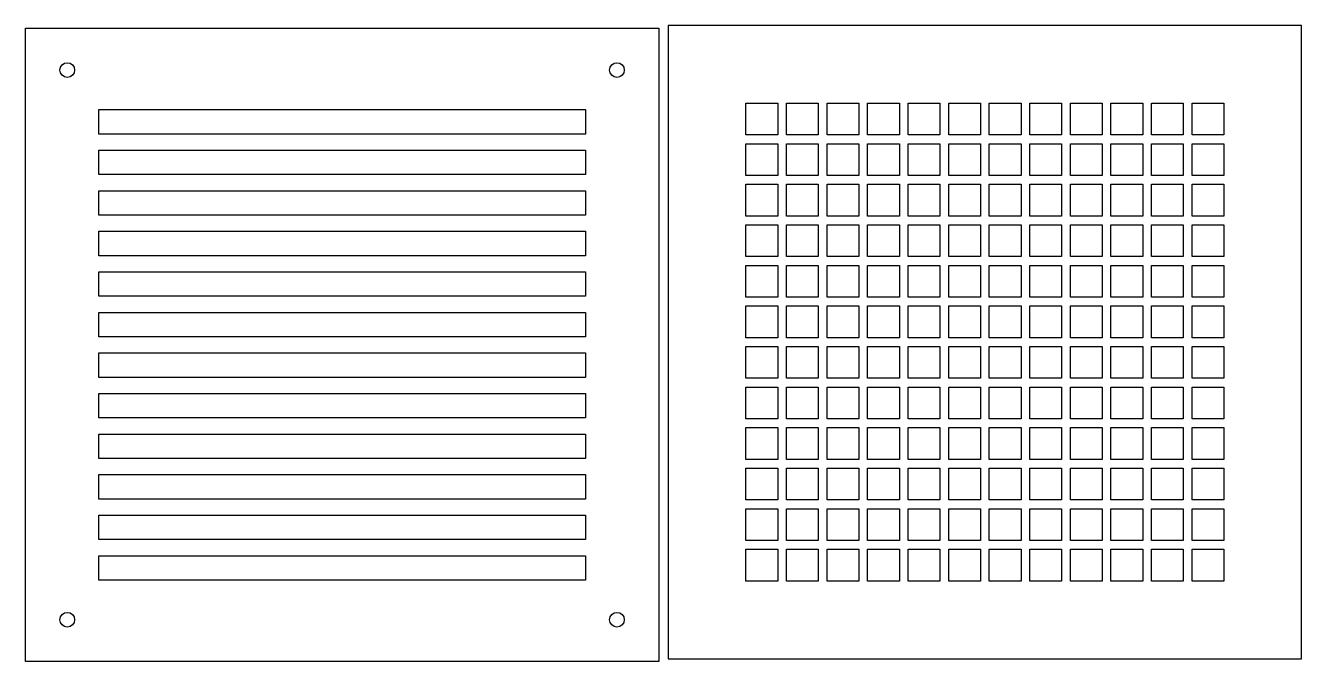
# Model space of a CAD drawing. Header units: millimetres. Extents: x -761 to -238, y -77 to 450.
# Drawn here: x -761 to -238, y -77 to 184 of the extents above; entities that cross this region are included whole.
import ezdxf

# ---------------------------------------------------------------- set-up
doc = ezdxf.new("R2010")
doc.units = ezdxf.units.MM
doc.layers.add('Shape2DView', color=7, linetype='CONTINUOUS')
doc.layers.add('Shape2DView001', color=7, linetype='CONTINUOUS')

msp = doc.modelspace()

# ---------------------------------------------------------------- linework, layer by layer
at = {"layer": 'Shape2DView'}
for p, q in [((-497.58, 183.59), (-497.58, -75.61)), ((-238.38, 183.59), (-497.58, 183.59)), ((-238.38, -75.61), (-238.38, 183.59)), ((-465.78, 138.79), (-465.78, 151.79)), ((-465.78, 151.79), (-452.78, 151.79)), ((-452.78, 151.79), (-452.78, 138.79)), ((-449.18, 138.79), (-449.18, 151.79)), ((-449.18, 151.79), (-436.18, 151.79)), ((-436.18, 151.79), (-436.18, 138.79)), ((-432.58, 138.79), (-432.58, 151.79)), ((-432.58, 151.79), (-419.58, 151.79)), ((-419.58, 151.79), (-419.58, 138.79)), ((-415.98, 138.79), (-415.98, 151.79)), ((-415.98, 151.79), (-402.98, 151.79)), ((-402.98, 151.79), (-402.98, 138.79)), ((-399.38, 138.79), (-399.38, 151.79)), ((-399.38, 151.79), (-386.38, 151.79)), ((-386.38, 151.79), (-386.38, 138.79)), ((-382.78, 138.79), (-382.78, 151.79)), ((-382.78, 151.79), (-369.78, 151.79)), ((-369.78, 151.79), (-369.78, 138.79)), ((-366.18, 138.79), (-366.18, 151.79)), ((-366.18, 151.79), (-353.18, 151.79)), ((-353.18, 151.79), (-353.18, 138.79)), ((-349.58, 138.79), (-349.58, 151.79)), ((-349.58, 151.79), (-336.58, 151.79)), ((-336.58, 151.79), (-336.58, 138.79)), ((-332.98, 138.79), (-332.98, 151.79)), ((-332.98, 151.79), (-319.98, 151.79)), ((-319.98, 151.79), (-319.98, 138.79)), ((-316.38, 138.79), (-316.38, 151.79)), ((-316.38, 151.79), (-303.38, 151.79)), ((-303.38, 151.79), (-303.38, 138.79)), ((-299.78, 138.79), (-299.78, 151.79)), ((-299.78, 151.79), (-286.78, 151.79)), ((-286.78, 151.79), (-286.78, 138.79)), ((-283.18, 151.79), (-270.18, 151.79)), ((-283.18, 138.79), (-283.18, 151.79)), ((-270.18, 151.79), (-270.18, 138.79)), ((-452.78, 138.79), (-465.78, 138.79)), ((-436.18, 138.79), (-449.18, 138.79)), ((-419.58, 138.79), (-432.58, 138.79)), ((-402.98, 138.79), (-415.98, 138.79)), ((-386.38, 138.79), (-399.38, 138.79)), ((-369.78, 138.79), (-382.78, 138.79)), ((-353.18, 138.79), (-366.18, 138.79)), ((-336.58, 138.79), (-349.58, 138.79)), ((-319.98, 138.79), (-332.98, 138.79)), ((-303.38, 138.79), (-316.38, 138.79)), ((-286.78, 138.79), (-299.78, 138.79)), ((-270.18, 138.79), (-283.18, 138.79)), ((-465.78, 122.19), (-465.78, 135.19)), ((-465.78, 135.19), (-452.78, 135.19)), ((-452.78, 135.19), (-452.78, 122.19)), ((-449.18, 122.19), (-449.18, 135.19)), ((-449.18, 135.19), (-436.18, 135.19)), ((-436.18, 135.19), (-436.18, 122.19)), ((-432.58, 122.19), (-432.58, 135.19)), ((-432.58, 135.19), (-419.58, 135.19)), ((-419.58, 135.19), (-419.58, 122.19)), ((-415.98, 122.19), (-415.98, 135.19)), ((-415.98, 135.19), (-402.98, 135.19)), ((-402.98, 135.19), (-402.98, 122.19)), ((-399.38, 122.19), (-399.38, 135.19)), ((-399.38, 135.19), (-386.38, 135.19)), ((-386.38, 135.19), (-386.38, 122.19)), ((-382.78, 122.19), (-382.78, 135.19)), ((-382.78, 135.19), (-369.78, 135.19)), ((-369.78, 135.19), (-369.78, 122.19)), ((-366.18, 122.19), (-366.18, 135.19)), ((-366.18, 135.19), (-353.18, 135.19)), ((-353.18, 135.19), (-353.18, 122.19)), ((-349.58, 122.19), (-349.58, 135.19)), ((-349.58, 135.19), (-336.58, 135.19)), ((-336.58, 135.19), (-336.58, 122.19)), ((-332.98, 122.19), (-332.98, 135.19)), ((-332.98, 135.19), (-319.98, 135.19)), ((-319.98, 135.19), (-319.98, 122.19)), ((-316.38, 122.19), (-316.38, 135.19)), ((-316.38, 135.19), (-303.38, 135.19)), ((-303.38, 135.19), (-303.38, 122.19)), ((-299.78, 122.19), (-299.78, 135.19)), ((-299.78, 135.19), (-286.78, 135.19)), ((-286.78, 135.19), (-286.78, 122.19)), ((-283.18, 122.19), (-283.18, 135.19)), ((-283.18, 135.19), (-270.18, 135.19)), ((-270.18, 135.19), (-270.18, 122.19)), ((-452.78, 122.19), (-465.78, 122.19)), ((-436.18, 122.19), (-449.18, 122.19)), ((-419.58, 122.19), (-432.58, 122.19)), ((-402.98, 122.19), (-415.98, 122.19)), ((-386.38, 122.19), (-399.38, 122.19)), ((-369.78, 122.19), (-382.78, 122.19)), ((-353.18, 122.19), (-366.18, 122.19)), ((-336.58, 122.19), (-349.58, 122.19)), ((-319.98, 122.19), (-332.98, 122.19)), ((-303.38, 122.19), (-316.38, 122.19)), ((-286.78, 122.19), (-299.78, 122.19)), ((-270.18, 122.19), (-283.18, 122.19)), ((-465.78, 105.59), (-465.78, 118.59)), ((-465.78, 118.59), (-452.78, 118.59)), ((-452.78, 118.59), (-452.78, 105.59)), ((-449.18, 105.59), (-449.18, 118.59)), ((-449.18, 118.59), (-436.18, 118.59)), ((-436.18, 118.59), (-436.18, 105.59)), ((-432.58, 105.59), (-432.58, 118.59)), ((-432.58, 118.59), (-419.58, 118.59)), ((-419.58, 118.59), (-419.58, 105.59)), ((-415.98, 105.59), (-415.98, 118.59)), ((-415.98, 118.59), (-402.98, 118.59)), ((-402.98, 118.59), (-402.98, 105.59)), ((-399.38, 105.59), (-399.38, 118.59)), ((-399.38, 118.59), (-386.38, 118.59)), ((-386.38, 118.59), (-386.38, 105.59)), ((-382.78, 105.59), (-382.78, 118.59)), ((-382.78, 118.59), (-369.78, 118.59)), ((-369.78, 118.59), (-369.78, 105.59)), ((-366.18, 105.59), (-366.18, 118.59)), ((-366.18, 118.59), (-353.18, 118.59)), ((-353.18, 118.59), (-353.18, 105.59)), ((-349.58, 105.59), (-349.58, 118.59)), ((-349.58, 118.59), (-336.58, 118.59)), ((-336.58, 118.59), (-336.58, 105.59)), ((-332.98, 105.59), (-332.98, 118.59)), ((-332.98, 118.59), (-319.98, 118.59)), ((-319.98, 118.59), (-319.98, 105.59)), ((-316.38, 105.59), (-316.38, 118.59)), ((-316.38, 118.59), (-303.38, 118.59)), ((-303.38, 118.59), (-303.38, 105.59)), ((-299.78, 105.59), (-299.78, 118.59)), ((-299.78, 118.59), (-286.78, 118.59)), ((-286.78, 118.59), (-286.78, 105.59)), ((-283.18, 105.59), (-283.18, 118.59)), ((-283.18, 118.59), (-270.18, 118.59)), ((-270.18, 118.59), (-270.18, 105.59)), ((-452.78, 105.59), (-465.78, 105.59)), ((-436.18, 105.59), (-449.18, 105.59)), ((-419.58, 105.59), (-432.58, 105.59)), ((-402.98, 105.59), (-415.98, 105.59)), ((-386.38, 105.59), (-399.38, 105.59)), ((-369.78, 105.59), (-382.78, 105.59)), ((-353.18, 105.59), (-366.18, 105.59)), ((-336.58, 105.59), (-349.58, 105.59)), ((-319.98, 105.59), (-332.98, 105.59)), ((-303.38, 105.59), (-316.38, 105.59)), ((-286.78, 105.59), (-299.78, 105.59)), ((-270.18, 105.59), (-283.18, 105.59)), ((-465.78, 88.99), (-465.78, 101.99)), ((-465.78, 101.99), (-452.78, 101.99)), ((-452.78, 101.99), (-452.78, 88.99)), ((-449.18, 88.99), (-449.18, 101.99)), ((-449.18, 101.99), (-436.18, 101.99)), ((-436.18, 101.99), (-436.18, 88.99)), ((-432.58, 88.99), (-432.58, 101.99)), ((-432.58, 101.99), (-419.58, 101.99)), ((-419.58, 101.99), (-419.58, 88.99)), ((-415.98, 88.99), (-415.98, 101.99)), ((-415.98, 101.99), (-402.98, 101.99)), ((-402.98, 101.99), (-402.98, 88.99)), ((-399.38, 88.99), (-399.38, 101.99)), ((-399.38, 101.99), (-386.38, 101.99)), ((-386.38, 101.99), (-386.38, 88.99)), ((-382.78, 88.99), (-382.78, 101.99)), ((-382.78, 101.99), (-369.78, 101.99)), ((-369.78, 101.99), (-369.78, 88.99)), ((-366.18, 88.99), (-366.18, 101.99)), ((-366.18, 101.99), (-353.18, 101.99)), ((-353.18, 101.99), (-353.18, 88.99)), ((-349.58, 88.99), (-349.58, 101.99)), ((-349.58, 101.99), (-336.58, 101.99)), ((-336.58, 101.99), (-336.58, 88.99)), ((-332.98, 88.99), (-332.98, 101.99)), ((-332.98, 101.99), (-319.98, 101.99)), ((-319.98, 101.99), (-319.98, 88.99)), ((-316.38, 88.99), (-316.38, 101.99)), ((-316.38, 101.99), (-303.38, 101.99)), ((-303.38, 101.99), (-303.38, 88.99)), ((-299.78, 88.99), (-299.78, 101.99)), ((-299.78, 101.99), (-286.78, 101.99)), ((-286.78, 101.99), (-286.78, 88.99)), ((-283.18, 88.99), (-283.18, 101.99)), ((-283.18, 101.99), (-270.18, 101.99)), ((-270.18, 101.99), (-270.18, 88.99)), ((-452.78, 88.99), (-465.78, 88.99)), ((-436.18, 88.99), (-449.18, 88.99)), ((-419.58, 88.99), (-432.58, 88.99)), ((-402.98, 88.99), (-415.98, 88.99)), ((-386.38, 88.99), (-399.38, 88.99)), ((-369.78, 88.99), (-382.78, 88.99)), ((-353.18, 88.99), (-366.18, 88.99)), ((-336.58, 88.99), (-349.58, 88.99)), ((-319.98, 88.99), (-332.98, 88.99)), ((-303.38, 88.99), (-316.38, 88.99)), ((-286.78, 88.99), (-299.78, 88.99)), ((-270.18, 88.99), (-283.18, 88.99)), ((-465.78, 72.39), (-465.78, 85.39)), ((-465.78, 85.39), (-452.78, 85.39)), ((-452.78, 85.39), (-452.78, 72.39)), ((-449.18, 72.39), (-449.18, 85.39)), ((-449.18, 85.39), (-436.18, 85.39)), ((-436.18, 85.39), (-436.18, 72.39)), ((-432.58, 72.39), (-432.58, 85.39)), ((-432.58, 85.39), (-419.58, 85.39)), ((-419.58, 85.39), (-419.58, 72.39)), ((-415.98, 72.39), (-415.98, 85.39)), ((-415.98, 85.39), (-402.98, 85.39)), ((-402.98, 85.39), (-402.98, 72.39)), ((-399.38, 72.39), (-399.38, 85.39)), ((-399.38, 85.39), (-386.38, 85.39)), ((-386.38, 85.39), (-386.38, 72.39)), ((-382.78, 72.39), (-382.78, 85.39)), ((-382.78, 85.39), (-369.78, 85.39)), ((-369.78, 85.39), (-369.78, 72.39)), ((-366.18, 72.39), (-366.18, 85.39)), ((-366.18, 85.39), (-353.18, 85.39)), ((-353.18, 85.39), (-353.18, 72.39)), ((-349.58, 72.39), (-349.58, 85.39)), ((-349.58, 85.39), (-336.58, 85.39)), ((-336.58, 85.39), (-336.58, 72.39)), ((-332.98, 72.39), (-332.98, 85.39)), ((-332.98, 85.39), (-319.98, 85.39)), ((-319.98, 85.39), (-319.98, 72.39)), ((-316.38, 72.39), (-316.38, 85.39)), ((-316.38, 85.39), (-303.38, 85.39)), ((-303.38, 85.39), (-303.38, 72.39)), ((-299.78, 72.39), (-299.78, 85.39)), ((-299.78, 85.39), (-286.78, 85.39)), ((-286.78, 85.39), (-286.78, 72.39)), ((-283.18, 72.39), (-283.18, 85.39)), ((-283.18, 85.39), (-270.18, 85.39)), ((-270.18, 85.39), (-270.18, 72.39)), ((-452.78, 72.39), (-465.78, 72.39)), ((-465.78, 55.79), (-465.78, 68.79)), ((-465.78, 68.79), (-452.78, 68.79)), ((-452.78, 68.79), (-452.78, 55.79)), ((-436.18, 72.39), (-449.18, 72.39)), ((-449.18, 55.79), (-449.18, 68.79)), ((-449.18, 68.79), (-436.18, 68.79)), ((-436.18, 68.79), (-436.18, 55.79)), ((-419.58, 72.39), (-432.58, 72.39)), ((-432.58, 55.79), (-432.58, 68.79)), ((-432.58, 68.79), (-419.58, 68.79)), ((-419.58, 68.79), (-419.58, 55.79)), ((-402.98, 72.39), (-415.98, 72.39)), ((-415.98, 55.79), (-415.98, 68.79)), ((-415.98, 68.79), (-402.98, 68.79)), ((-402.98, 68.79), (-402.98, 55.79)), ((-386.38, 72.39), (-399.38, 72.39)), ((-399.38, 55.79), (-399.38, 68.79)), ((-399.38, 68.79), (-386.38, 68.79)), ((-386.38, 68.79), (-386.38, 55.79)), ((-369.78, 72.39), (-382.78, 72.39)), ((-382.78, 55.79), (-382.78, 68.79)), ((-382.78, 68.79), (-369.78, 68.79)), ((-369.78, 68.79), (-369.78, 55.79)), ((-353.18, 72.39), (-366.18, 72.39)), ((-366.18, 55.79), (-366.18, 68.79)), ((-366.18, 68.79), (-353.18, 68.79)), ((-353.18, 68.79), (-353.18, 55.79)), ((-336.58, 72.39), (-349.58, 72.39)), ((-349.58, 55.79), (-349.58, 68.79)), ((-349.58, 68.79), (-336.58, 68.79)), ((-336.58, 68.79), (-336.58, 55.79)), ((-319.98, 72.39), (-332.98, 72.39)), ((-332.98, 55.79), (-332.98, 68.79)), ((-332.98, 68.79), (-319.98, 68.79)), ((-319.98, 68.79), (-319.98, 55.79)), ((-303.38, 72.39), (-316.38, 72.39)), ((-316.38, 55.79), (-316.38, 68.79)), ((-316.38, 68.79), (-303.38, 68.79)), ((-303.38, 68.79), (-303.38, 55.79)), ((-286.78, 72.39), (-299.78, 72.39)), ((-299.78, 55.79), (-299.78, 68.79)), ((-299.78, 68.79), (-286.78, 68.79)), ((-286.78, 68.79), (-286.78, 55.79)), ((-270.18, 72.39), (-283.18, 72.39)), ((-283.18, 55.79), (-283.18, 68.79)), ((-283.18, 68.79), (-270.18, 68.79)), ((-270.18, 68.79), (-270.18, 55.79)), ((-452.78, 55.79), (-465.78, 55.79)), ((-436.18, 55.79), (-449.18, 55.79)), ((-419.58, 55.79), (-432.58, 55.79)), ((-402.98, 55.79), (-415.98, 55.79)), ((-386.38, 55.79), (-399.38, 55.79)), ((-369.78, 55.79), (-382.78, 55.79)), ((-353.18, 55.79), (-366.18, 55.79)), ((-336.58, 55.79), (-349.58, 55.79)), ((-319.98, 55.79), (-332.98, 55.79)), ((-303.38, 55.79), (-316.38, 55.79)), ((-286.78, 55.79), (-299.78, 55.79)), ((-270.18, 55.79), (-283.18, 55.79)), ((-465.78, 39.19), (-465.78, 52.19)), ((-465.78, 52.19), (-452.78, 52.19)), ((-452.78, 52.19), (-452.78, 39.19)), ((-449.18, 39.19), (-449.18, 52.19)), ((-449.18, 52.19), (-436.18, 52.19)), ((-436.18, 52.19), (-436.18, 39.19)), ((-432.58, 39.19), (-432.58, 52.19)), ((-432.58, 52.19), (-419.58, 52.19)), ((-419.58, 52.19), (-419.58, 39.19)), ((-415.98, 39.19), (-415.98, 52.19)), ((-415.98, 52.19), (-402.98, 52.19)), ((-402.98, 52.19), (-402.98, 39.19)), ((-399.38, 39.19), (-399.38, 52.19)), ((-399.38, 52.19), (-386.38, 52.19)), ((-386.38, 52.19), (-386.38, 39.19)), ((-382.78, 39.19), (-382.78, 52.19)), ((-382.78, 52.19), (-369.78, 52.19)), ((-369.78, 52.19), (-369.78, 39.19)), ((-366.18, 39.19), (-366.18, 52.19)), ((-366.18, 52.19), (-353.18, 52.19)), ((-353.18, 52.19), (-353.18, 39.19)), ((-349.58, 39.19), (-349.58, 52.19)), ((-349.58, 52.19), (-336.58, 52.19)), ((-336.58, 52.19), (-336.58, 39.19)), ((-332.98, 39.19), (-332.98, 52.19)), ((-332.98, 52.19), (-319.98, 52.19)), ((-319.98, 52.19), (-319.98, 39.19)), ((-316.38, 39.19), (-316.38, 52.19)), ((-316.38, 52.19), (-303.38, 52.19)), ((-303.38, 52.19), (-303.38, 39.19)), ((-299.78, 39.19), (-299.78, 52.19)), ((-299.78, 52.19), (-286.78, 52.19)), ((-286.78, 52.19), (-286.78, 39.19)), ((-283.18, 39.19), (-283.18, 52.19)), ((-283.18, 52.19), (-270.18, 52.19)), ((-270.18, 52.19), (-270.18, 39.19)), ((-452.78, 39.19), (-465.78, 39.19)), ((-436.18, 39.19), (-449.18, 39.19)), ((-419.58, 39.19), (-432.58, 39.19)), ((-402.98, 39.19), (-415.98, 39.19)), ((-386.38, 39.19), (-399.38, 39.19)), ((-369.78, 39.19), (-382.78, 39.19)), ((-353.18, 39.19), (-366.18, 39.19)), ((-336.58, 39.19), (-349.58, 39.19)), ((-319.98, 39.19), (-332.98, 39.19)), ((-303.38, 39.19), (-316.38, 39.19)), ((-286.78, 39.19), (-299.78, 39.19)), ((-270.18, 39.19), (-283.18, 39.19)), ((-465.78, 22.59), (-465.78, 35.59)), ((-465.78, 35.59), (-452.78, 35.59)), ((-452.78, 35.59), (-452.78, 22.59)), ((-449.18, 22.59), (-449.18, 35.59)), ((-449.18, 35.59), (-436.18, 35.59)), ((-436.18, 35.59), (-436.18, 22.59)), ((-432.58, 22.59), (-432.58, 35.59)), ((-432.58, 35.59), (-419.58, 35.59)), ((-419.58, 35.59), (-419.58, 22.59)), ((-415.98, 22.59), (-415.98, 35.59)), ((-415.98, 35.59), (-402.98, 35.59)), ((-402.98, 35.59), (-402.98, 22.59)), ((-399.38, 22.59), (-399.38, 35.59)), ((-399.38, 35.59), (-386.38, 35.59)), ((-386.38, 35.59), (-386.38, 22.59)), ((-382.78, 22.59), (-382.78, 35.59)), ((-382.78, 35.59), (-369.78, 35.59)), ((-369.78, 35.59), (-369.78, 22.59)), ((-366.18, 22.59), (-366.18, 35.59)), ((-366.18, 35.59), (-353.18, 35.59)), ((-353.18, 35.59), (-353.18, 22.59)), ((-349.58, 22.59), (-349.58, 35.59)), ((-349.58, 35.59), (-336.58, 35.59)), ((-336.58, 35.59), (-336.58, 22.59)), ((-332.98, 22.59), (-332.98, 35.59)), ((-332.98, 35.59), (-319.98, 35.59)), ((-319.98, 35.59), (-319.98, 22.59)), ((-316.38, 22.59), (-316.38, 35.59)), ((-316.38, 35.59), (-303.38, 35.59)), ((-303.38, 35.59), (-303.38, 22.59)), ((-299.78, 22.59), (-299.78, 35.59)), ((-299.78, 35.59), (-286.78, 35.59)), ((-286.78, 35.59), (-286.78, 22.59)), ((-283.18, 22.59), (-283.18, 35.59)), ((-283.18, 35.59), (-270.18, 35.59)), ((-270.18, 35.59), (-270.18, 22.59)), ((-452.78, 22.59), (-465.78, 22.59)), ((-436.18, 22.59), (-449.18, 22.59)), ((-419.58, 22.59), (-432.58, 22.59)), ((-402.98, 22.59), (-415.98, 22.59)), ((-386.38, 22.59), (-399.38, 22.59)), ((-369.78, 22.59), (-382.78, 22.59)), ((-353.18, 22.59), (-366.18, 22.59)), ((-336.58, 22.59), (-349.58, 22.59)), ((-319.98, 22.59), (-332.98, 22.59)), ((-303.38, 22.59), (-316.38, 22.59)), ((-286.78, 22.59), (-299.78, 22.59)), ((-270.18, 22.59), (-283.18, 22.59)), ((-465.78, 5.99), (-465.78, 18.99)), ((-465.78, 18.99), (-452.78, 18.99)), ((-452.78, 18.99), (-452.78, 5.99)), ((-449.18, 5.99), (-449.18, 18.99)), ((-449.18, 18.99), (-436.18, 18.99)), ((-436.18, 18.99), (-436.18, 5.99)), ((-432.58, 5.99), (-432.58, 18.99)), ((-432.58, 18.99), (-419.58, 18.99)), ((-419.58, 18.99), (-419.58, 5.99)), ((-415.98, 5.99), (-415.98, 18.99)), ((-415.98, 18.99), (-402.98, 18.99)), ((-402.98, 18.99), (-402.98, 5.99)), ((-399.38, 5.99), (-399.38, 18.99)), ((-399.38, 18.99), (-386.38, 18.99)), ((-386.38, 18.99), (-386.38, 5.99)), ((-382.78, 5.99), (-382.78, 18.99)), ((-382.78, 18.99), (-369.78, 18.99)), ((-369.78, 18.99), (-369.78, 5.99)), ((-366.18, 5.99), (-366.18, 18.99)), ((-366.18, 18.99), (-353.18, 18.99)), ((-353.18, 18.99), (-353.18, 5.99)), ((-349.58, 5.99), (-349.58, 18.99)), ((-349.58, 18.99), (-336.58, 18.99)), ((-336.58, 18.99), (-336.58, 5.99)), ((-332.98, 5.99), (-332.98, 18.99)), ((-332.98, 18.99), (-319.98, 18.99)), ((-319.98, 18.99), (-319.98, 5.99)), ((-316.38, 5.99), (-316.38, 18.99)), ((-316.38, 18.99), (-303.38, 18.99)), ((-303.38, 18.99), (-303.38, 5.99)), ((-299.78, 5.99), (-299.78, 18.99)), ((-299.78, 18.99), (-286.78, 18.99)), ((-286.78, 18.99), (-286.78, 5.99)), ((-283.18, 5.99), (-283.18, 18.99)), ((-283.18, 18.99), (-270.18, 18.99)), ((-270.18, 18.99), (-270.18, 5.99)), ((-452.78, 5.99), (-465.78, 5.99)), ((-436.18, 5.99), (-449.18, 5.99)), ((-419.58, 5.99), (-432.58, 5.99)), ((-402.98, 5.99), (-415.98, 5.99)), ((-386.38, 5.99), (-399.38, 5.99)), ((-369.78, 5.99), (-382.78, 5.99)), ((-353.18, 5.99), (-366.18, 5.99)), ((-336.58, 5.99), (-349.58, 5.99)), ((-319.98, 5.99), (-332.98, 5.99)), ((-303.38, 5.99), (-316.38, 5.99)), ((-286.78, 5.99), (-299.78, 5.99)), ((-270.18, 5.99), (-283.18, 5.99)), ((-465.78, -10.61), (-465.78, 2.39)), ((-465.78, 2.39), (-452.78, 2.39)), ((-452.78, 2.39), (-452.78, -10.61)), ((-449.18, -10.61), (-449.18, 2.39)), ((-449.18, 2.39), (-436.18, 2.39)), ((-436.18, 2.39), (-436.18, -10.61)), ((-432.58, -10.61), (-432.58, 2.39)), ((-432.58, 2.39), (-419.58, 2.39)), ((-419.58, 2.39), (-419.58, -10.61)), ((-415.98, -10.61), (-415.98, 2.39)), ((-415.98, 2.39), (-402.98, 2.39)), ((-402.98, 2.39), (-402.98, -10.61)), ((-399.38, -10.61), (-399.38, 2.39)), ((-399.38, 2.39), (-386.38, 2.39)), ((-386.38, 2.39), (-386.38, -10.61)), ((-382.78, -10.61), (-382.78, 2.39)), ((-382.78, 2.39), (-369.78, 2.39)), ((-369.78, 2.39), (-369.78, -10.61)), ((-366.18, -10.61), (-366.18, 2.39)), ((-366.18, 2.39), (-353.18, 2.39)), ((-353.18, 2.39), (-353.18, -10.61)), ((-349.58, -10.61), (-349.58, 2.39)), ((-349.58, 2.39), (-336.58, 2.39)), ((-336.58, 2.39), (-336.58, -10.61)), ((-332.98, -10.61), (-332.98, 2.39)), ((-332.98, 2.39), (-319.98, 2.39)), ((-319.98, 2.39), (-319.98, -10.61)), ((-316.38, -10.61), (-316.38, 2.39)), ((-316.38, 2.39), (-303.38, 2.39)), ((-303.38, 2.39), (-303.38, -10.61)), ((-299.78, -10.61), (-299.78, 2.39)), ((-299.78, 2.39), (-286.78, 2.39)), ((-286.78, 2.39), (-286.78, -10.61)), ((-283.18, -10.61), (-283.18, 2.39)), ((-283.18, 2.39), (-270.18, 2.39)), ((-270.18, 2.39), (-270.18, -10.61)), ((-452.78, -10.61), (-465.78, -10.61)), ((-465.78, -27.21), (-465.78, -14.21)), ((-465.78, -14.21), (-452.78, -14.21)), ((-452.78, -14.21), (-452.78, -27.21)), ((-436.18, -10.61), (-449.18, -10.61)), ((-449.18, -27.21), (-449.18, -14.21)), ((-449.18, -14.21), (-436.18, -14.21)), ((-436.18, -14.21), (-436.18, -27.21)), ((-419.58, -10.61), (-432.58, -10.61)), ((-432.58, -27.21), (-432.58, -14.21)), ((-432.58, -14.21), (-419.58, -14.21)), ((-419.58, -14.21), (-419.58, -27.21)), ((-402.98, -10.61), (-415.98, -10.61)), ((-415.98, -27.21), (-415.98, -14.21)), ((-415.98, -14.21), (-402.98, -14.21)), ((-402.98, -14.21), (-402.98, -27.21)), ((-386.38, -10.61), (-399.38, -10.61)), ((-399.38, -27.21), (-399.38, -14.21)), ((-399.38, -14.21), (-386.38, -14.21)), ((-386.38, -14.21), (-386.38, -27.21)), ((-369.78, -10.61), (-382.78, -10.61)), ((-382.78, -27.21), (-382.78, -14.21)), ((-382.78, -14.21), (-369.78, -14.21)), ((-369.78, -14.21), (-369.78, -27.21)), ((-353.18, -10.61), (-366.18, -10.61)), ((-366.18, -27.21), (-366.18, -14.21)), ((-366.18, -14.21), (-353.18, -14.21)), ((-353.18, -14.21), (-353.18, -27.21)), ((-336.58, -10.61), (-349.58, -10.61)), ((-349.58, -27.21), (-349.58, -14.21)), ((-349.58, -14.21), (-336.58, -14.21)), ((-336.58, -14.21), (-336.58, -27.21)), ((-319.98, -10.61), (-332.98, -10.61)), ((-332.98, -27.21), (-332.98, -14.21)), ((-332.98, -14.21), (-319.98, -14.21)), ((-319.98, -14.21), (-319.98, -27.21)), ((-303.38, -10.61), (-316.38, -10.61)), ((-316.38, -27.21), (-316.38, -14.21)), ((-316.38, -14.21), (-303.38, -14.21)), ((-303.38, -14.21), (-303.38, -27.21)), ((-286.78, -10.61), (-299.78, -10.61)), ((-299.78, -27.21), (-299.78, -14.21)), ((-299.78, -14.21), (-286.78, -14.21)), ((-286.78, -14.21), (-286.78, -27.21)), ((-270.18, -10.61), (-283.18, -10.61)), ((-283.18, -27.21), (-283.18, -14.21)), ((-283.18, -14.21), (-270.18, -14.21)), ((-270.18, -14.21), (-270.18, -27.21)), ((-452.78, -27.21), (-465.78, -27.21)), ((-465.78, -43.81), (-465.78, -30.81)), ((-465.78, -30.81), (-452.78, -30.81)), ((-452.78, -30.81), (-452.78, -43.81)), ((-436.18, -27.21), (-449.18, -27.21)), ((-449.18, -43.81), (-449.18, -30.81)), ((-449.18, -30.81), (-436.18, -30.81)), ((-436.18, -30.81), (-436.18, -43.81)), ((-419.58, -27.21), (-432.58, -27.21)), ((-432.58, -43.81), (-432.58, -30.81)), ((-432.58, -30.81), (-419.58, -30.81)), ((-419.58, -30.81), (-419.58, -43.81)), ((-402.98, -27.21), (-415.98, -27.21)), ((-415.98, -43.81), (-415.98, -30.81)), ((-415.98, -30.81), (-402.98, -30.81)), ((-402.98, -30.81), (-402.98, -43.81)), ((-386.38, -27.21), (-399.38, -27.21)), ((-399.38, -43.81), (-399.38, -30.81)), ((-399.38, -30.81), (-386.38, -30.81)), ((-386.38, -30.81), (-386.38, -43.81)), ((-369.78, -27.21), (-382.78, -27.21)), ((-382.78, -43.81), (-382.78, -30.81)), ((-382.78, -30.81), (-369.78, -30.81)), ((-369.78, -30.81), (-369.78, -43.81)), ((-353.18, -27.21), (-366.18, -27.21)), ((-366.18, -43.81), (-366.18, -30.81)), ((-366.18, -30.81), (-353.18, -30.81)), ((-353.18, -30.81), (-353.18, -43.81)), ((-336.58, -27.21), (-349.58, -27.21)), ((-349.58, -43.81), (-349.58, -30.81)), ((-349.58, -30.81), (-336.58, -30.81)), ((-336.58, -30.81), (-336.58, -43.81)), ((-319.98, -27.21), (-332.98, -27.21)), ((-332.98, -43.81), (-332.98, -30.81)), ((-332.98, -30.81), (-319.98, -30.81)), ((-319.98, -30.81), (-319.98, -43.81)), ((-303.38, -27.21), (-316.38, -27.21)), ((-316.38, -43.81), (-316.38, -30.81)), ((-316.38, -30.81), (-303.38, -30.81)), ((-303.38, -30.81), (-303.38, -43.81)), ((-286.78, -27.21), (-299.78, -27.21)), ((-299.78, -43.81), (-299.78, -30.81)), ((-299.78, -30.81), (-286.78, -30.81)), ((-286.78, -30.81), (-286.78, -43.81)), ((-270.18, -27.21), (-283.18, -27.21)), ((-283.18, -43.81), (-283.18, -30.81)), ((-283.18, -30.81), (-270.18, -30.81)), ((-270.18, -30.81), (-270.18, -43.81)), ((-452.78, -43.81), (-465.78, -43.81)), ((-436.18, -43.81), (-449.18, -43.81)), ((-419.58, -43.81), (-432.58, -43.81)), ((-402.98, -43.81), (-415.98, -43.81)), ((-386.38, -43.81), (-399.38, -43.81)), ((-369.78, -43.81), (-382.78, -43.81)), ((-353.18, -43.81), (-366.18, -43.81)), ((-336.58, -43.81), (-349.58, -43.81)), ((-319.98, -43.81), (-332.98, -43.81)), ((-303.38, -43.81), (-316.38, -43.81)), ((-286.78, -43.81), (-299.78, -43.81)), ((-270.18, -43.81), (-283.18, -43.81)), ((-497.58, -75.61), (-238.38, -75.61))]:
    msp.add_line(p, q, dxfattribs=at)
at = {"layer": 'Shape2DView001'}
for p, q in [((-760.67, -76.75), (-760.67, 182.45)), ((-760.67, 182.45), (-501.47, 182.45)), ((-501.47, 182.45), (-501.47, -76.75)), ((-730.67, 149.15), (-531.47, 149.15)), ((-730.67, 139.15), (-730.67, 149.15)), ((-531.47, 149.15), (-531.47, 139.15)), ((-531.47, 139.15), (-730.67, 139.15)), ((-730.67, 132.55), (-531.47, 132.55)), ((-730.67, 122.55), (-730.67, 132.55)), ((-531.47, 132.55), (-531.47, 122.55)), ((-531.47, 122.55), (-730.67, 122.55)), ((-730.67, 115.95), (-531.47, 115.95)), ((-730.67, 105.95), (-730.67, 115.95)), ((-531.47, 115.95), (-531.47, 105.95)), ((-531.47, 105.95), (-730.67, 105.95)), ((-730.67, 99.35), (-531.47, 99.35)), ((-730.67, 89.35), (-730.67, 99.35)), ((-531.47, 99.35), (-531.47, 89.35)), ((-531.47, 89.35), (-730.67, 89.35)), ((-730.67, 82.75), (-531.47, 82.75)), ((-730.67, 72.75), (-730.67, 82.75)), ((-531.47, 82.75), (-531.47, 72.75)), ((-531.47, 72.75), (-730.67, 72.75)), ((-730.67, 66.15), (-531.47, 66.15)), ((-730.67, 56.15), (-730.67, 66.15)), ((-531.47, 66.15), (-531.47, 56.15)), ((-531.47, 56.15), (-730.67, 56.15)), ((-730.67, 49.55), (-531.47, 49.55)), ((-730.67, 39.55), (-730.67, 49.55)), ((-531.47, 49.55), (-531.47, 39.55)), ((-531.47, 39.55), (-730.67, 39.55)), ((-730.67, 32.95), (-531.47, 32.95)), ((-730.67, 22.95), (-730.67, 32.95)), ((-531.47, 32.95), (-531.47, 22.95)), ((-531.47, 22.95), (-730.67, 22.95)), ((-730.67, 16.35), (-531.47, 16.35)), ((-730.67, 6.35), (-730.67, 16.35)), ((-531.47, 16.35), (-531.47, 6.35)), ((-531.47, 6.35), (-730.67, 6.35)), ((-730.67, -0.25), (-531.47, -0.25)), ((-730.67, -10.25), (-730.67, -0.25)), ((-531.47, -0.25), (-531.47, -10.25)), ((-531.47, -10.25), (-730.67, -10.25)), ((-730.67, -16.85), (-531.47, -16.85)), ((-730.67, -26.85), (-730.67, -16.85)), ((-531.47, -16.85), (-531.47, -26.85)), ((-531.47, -26.85), (-730.67, -26.85)), ((-730.67, -33.45), (-531.47, -33.45)), ((-730.67, -43.45), (-730.67, -33.45)), ((-531.47, -33.45), (-531.47, -43.45)), ((-531.47, -43.45), (-730.67, -43.45)), ((-501.47, -76.75), (-760.67, -76.75))]:
    msp.add_line(p, q, dxfattribs=at)
for centre in [(-743.57, 165.35), (-518.57, 165.35), (-743.57, -59.65), (-518.57, -59.65)]:
    msp.add_circle(centre, 3, dxfattribs=at)

doc.saveas('drawing.dxf')
